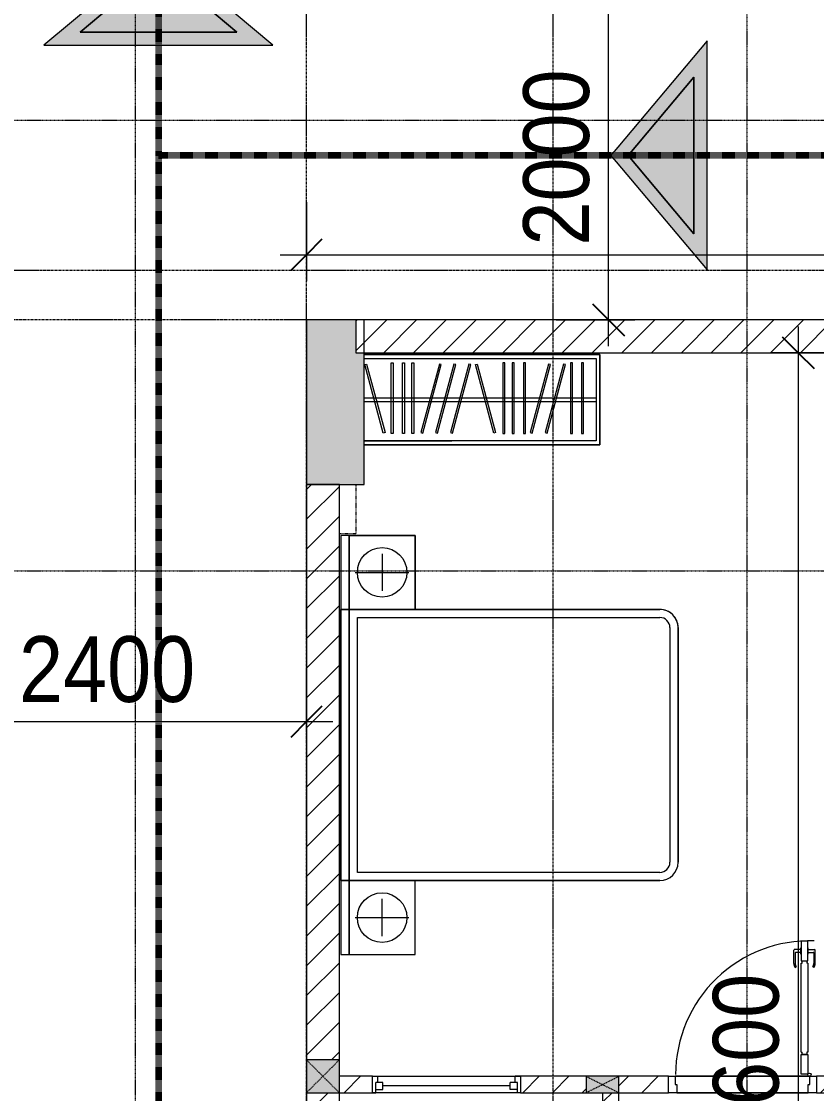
# Model space of a CAD drawing. Header units: millimetres. Extents: x 1591 to 239243, y -15958 to 82755.
# Drawn here: x 144718 to 149553, y 28832 to 35352 of the extents above; entities that cross this region are included whole.
import ezdxf

# ---------------------------------------------------------------- set-up
doc = ezdxf.new("R2010")
doc.units = ezdxf.units.MM
for name, pattern in [('1 NÉT CALL OUT', [6, 3, -3]), ('Dash 1_8_', [6.35, 3.175, -3.175]), ('Dash Dot 3_16_', [7.9375, 4.7625, -1.5875, 0, -1.5875]), ('Dash_2_', [6, 3, -3]), ('Grid Line', [22.225, 12.7, -3.175, 3.175, -3.175])]:
    doc.linetypes.add(name, pattern=pattern)
for name, color, linetype, lineweight in [('0-1', 250, 'Continuous', 5), ('A-ANNO-DIMS', 211, 'Continuous', 9), ('A-ANNO-DIMS-160', 211, 'Continuous', 9), ('A-ANNO-NOTE', 131, 'Continuous', 9), ('A-AREA', 32, 'Dash 1_8_', 9), ('A-DETL-3', 90, '1 NÉT CALL OUT', 100), ('A-DETL-GENF-1', 9, 'Continuous', 9), ('A-DOOR-1', 254, 'Continuous', 9), ('A-DOOR-2', 9, 'Continuous', 9), ('A-FLOR-2', 9, 'Continuous', 9), ('A-GLAZ-1', 254, 'Continuous', 9), ('A-GLAZ-2', 9, 'Continuous', 9), ('A-WALL-1', 253, 'Continuous', 18), ('A-WALL-2', 9, 'Continuous', 9), ('A-WALL-3', 113, 'Continuous', 18), ('A-WALL-PATT-1', 10, 'Continuous', 9), ('A-WALL-PATT-2', 111, 'Continuous', 9), ('G-ANNO-SYMB-1', 111, 'Dash Dot 3_16_', 18), ('I-FURN-1', 254, 'Continuous', 9), ('S-COLS', 52, 'Continuous', 9), ('S-COLS-1', 52, 'Continuous', 5), ('S-COLS-2', 250, 'Continuous', 18), ('S-COLS-4', 254, 'Continuous', 9), ('S-COLS-5', 253, 'Continuous', 18), ('S-COLS-6', 52, 'Continuous', 18), ('S-COLS-HDLN', 52, 'Dash_2_', 9), ('S-COLS-HDLN-1', 9, 'Dash_2_', 9), ('S-GRID-1', 1, 'Grid Line', 9)]:
    doc.layers.add(name, color=color, linetype=linetype, lineweight=lineweight)
doc.styles.add('UTM Avo', font='UTM Avo.ttf', dxfattribs={"width": 0.9, "height": 400})
doc.dimstyles.new('1_Dim_chi_tiet_2_5', dxfattribs={"dimscale": 304.8, "dimtxt": 399.720379, "dimasz": 0.629921, "dimexe": 0.524934, "dimexo": 0.0625, "dimgap": 0.052493, "dimtad": 1, "dimdec": 0, "dimrnd": 5, "dimzin": 0, "dimdsep": 46, "dimtxsty": 'UTM Avo', "dimblk1": 'OBLIQUE', "dimblk2": 'OBLIQUE', "dimsah": 1, "dimcen": 0.09, "dimdle": 0.524934, "dimazin": 0, "dimtfac": 1, "dimtdec": 4, "dimtix": 1, "dimtmove": 0, "dimatfit": 3, "dimfxl": 1.049869, "dimfxlon": 1, "dimtvp": 1, "dimtolj": 1, "dimtzin": 0, "dimarcsym": 2})
pattern_1 = [(45, (0, 0), (-90.50967, 90.50967), [])]
pattern_2 = [(45, (101998.83, 0), (-90.50967, 90.50967), [])]

# ---------------------------------------------------------------- blocks, each defined once
blk = doc.blocks.new('NCV_TKTC_KET CAU_rvt-1-TKCS_MB TẦNG 5')
at = {"layer": 'S-COLS-1'}
blk.add_hatch(color=256, dxfattribs=at).paths.add_polyline_path([(44802.6, 32536.9), (44802.6, 33336.9), (44752.6, 33336.9), (44752.6, 33536.9), (44452.6, 33536.9), (44452.6, 32536.9), (44737.6, 32536.9)])
at = {"layer": 'S-COLS-2'}
for p, q in [((44802.6, 33536.9), (44452.6, 33536.9)), ((44452.6, 33536.9), (44452.6, 32536.9)), ((44802.6, 32536.9), (44802.6, 33536.9)), ((44452.6, 32536.9), (44802.6, 32536.9))]:
    blk.add_line(p, q, dxfattribs=at)
blk = doc.blocks.new('DOOR_CW_01 CANH MO-PANEL KINH - DIW_01-900x2200-CỬA GỖ VÂN LAMINATE-553375-TKCS_MB TẦNG 5')
at = {"layer": 'A-DETL-GENF-1'}
for p, q in [((-397, -182), (-397, -62)), ((-397, -62), (-357, -62)), ((-357, -62), (-357, -182)), ((-357, -182), (-397, -182)), ((-391, -196), (-391, -182)), ((-391, -182), (-363, -182)), ((-363, -182), (-363, -196)), ((-397, -196), (-391, -196)), ((-397, -738), (-397, -196)), ((-357, -196), (-363, -196)), ((-357, -196), (-357, -738)), ((-433.9, -711.2), (-427.3, -715.8)), ((-320.1, -711.2), (-326.7, -715.8)), ((-442, -737), (-442, -816.5)), ((-434, -799.5), (-434, -737)), ((-397, -738), (-391, -738)), ((-357, -752), (-397, -752)), ((-397, -752), (-397, -872)), ((-391, -752), (-391, -738)), ((-363, -752), (-391, -752)), ((-357, -738), (-363, -738)), ((-363, -738), (-363, -752)), ((-357, -872), (-357, -752)), ((-320, -799.5), (-320, -737)), ((-312, -737), (-312, -816.5)), ((-399, -820.5), (-438, -820.5)), ((-399, -803.5), (-430, -803.5)), ((-399, -792.2), (-399, -831.8)), ((-397, -792.2), (-399, -792.2)), ((-399, -831.8), (-397, -831.8)), ((-397, -792.2), (-397, -831.8)), ((-357, -792.2), (-357, -831.8)), ((-357, -792.2), (-355, -792.2)), ((-355, -831.8), (-357, -831.8)), ((-355, -792.2), (-355, -831.8)), ((-355, -803.5), (-324, -803.5)), ((-355, -820.5), (-316, -820.5)), ((-397, -872), (-357, -872))]:
    blk.add_line(p, q, dxfattribs=at)
blk.add_circle((-407, -60), 10, dxfattribs=at)
for centre, radius, start, end in [((-407, -60), 814, 268, 0), ((-397, -737), 45, 145, 180), ((-397, -737), 37, 145, 180), ((-357, -737), 37, 0, 35), ((-357, -737), 45, 360, 35), ((-438, -816.5), 4, 180, 270), ((-430, -799.5), 4, 180, 270), ((-324, -799.5), 4, 270, 0), ((-316, -816.5), 4, 270, 0)]:
    blk.add_arc(centre, radius, start, end, dxfattribs=at)
at = {"layer": 'A-DOOR-2'}
for p, q in [((-450, -50), (-450, 50)), ((-450, 50), (-400, 50)), ((-400, 50), (-400, 0)), ((400, 0), (400, 50)), ((400, 50), (450, 50)), ((450, 50), (450, -50)), ((-410, -50), (-450, -50)), ((-410, 0), (-410, -50)), ((-400, 0), (-410, 0)), ((-407, -50), (-382, -50)), ((410, 0), (400, 0)), ((410, -50), (410, 0)), ((450, -50), (410, -50))]:
    blk.add_line(p, q, dxfattribs=at)
blk = doc.blocks.new('M_Fixed - 900 x 1400-901190-TKCS_MB TẦNG 5')
at = {"layer": 'A-GLAZ-2'}
for p, q in [((-450, 63), (-431, 63)), ((-431, 63), (-431, 0)), ((-431, 44), (-387, 44)), ((-387, 44), (-387, 0)), ((-387, 22), (387, 22)), ((387, 44), (387, 0)), ((431, 44), (387, 44)), ((431, 63), (431, 0)), ((448.9, 63), (431, 63)), ((-450, -37), (-418, -37)), ((-431, 0), (-387, 0)), ((-418, 0), (-418, -37)), ((387, 0), (431, 0)), ((418, 0), (418, -37)), ((450, -37), (418, -37))]:
    blk.add_line(p, q, dxfattribs=at)
blk = doc.blocks.new('GIUONG NGU-2TAB-1600x2000 - GIUONG NGU-2TAB-1600x2000-885815-TKCS_MB TẦNG 5')
at = {"layer": 'I-FURN-1'}
for p, q in [((458.5, 0), (8.5, 0)), ((8.5, 0), (8.5, -50)), ((458.5, -50), (458.5, 0)), ((2108.2, 0), (458.5, 0)), ((458.5, 0), (458.5, -50)), ((458.5, 0), (2108.2, 0)), ((2108.2, -50), (2108.2, 0)), ((458.5, -50), (8.5, -50)), ((8.5, -50), (8.5, -450.3)), ((8.5, -50), (458.5, -50)), ((458.5, -50), (8.5, -50)), ((8.5, -50), (8.5, -450.3)), ((458.5, -450.3), (458.5, -50)), ((2108.2, -50), (458.5, -50)), ((458.5, -50), (458.5, -1938.9)), ((458.5, -50), (2108.2, -50)), ((458.5, -1938.9), (458.5, -50)), ((458.5, -450.3), (458.5, -50)), ((458.5, -50), (2108.2, -50)), ((2558.2, 0), (2108.2, 0)), ((2108.2, 0), (2108.2, -50)), ((2558.2, -50), (2108.2, -50)), ((2108.2, -50), (2108.2, -450.3)), ((2108.2, -1938.9), (2108.2, -50)), ((2108.2, -50), (2558.2, -50)), ((2108.2, -50), (2558.2, -50)), ((2108.2, -450.3), (2108.2, -50)), ((2108.2, -50), (2108.2, -1938.9)), ((2558.2, -50), (2558.2, 0)), ((2558.2, -450.3), (2558.2, -50)), ((2558.2, -50), (2558.2, -450.3)), ((233.5, -86.8), (233.5, -413.5)), ((508.5, -100), (2058.2, -100)), ((508.5, -1938.9), (508.5, -100)), ((2058.2, -100), (2058.2, -1938.9)), ((2333.2, -86.8), (2333.2, -413.5)), ((120.2, -250.2), (346.8, -250.2)), ((2446.5, -250.2), (2219.8, -250.2)), ((8.5, -450.3), (458.5, -450.3)), ((8.5, -450.3), (458.5, -450.3)), ((2108.2, -450.3), (2558.2, -450.3)), ((2558.2, -450.3), (2108.2, -450.3)), ((1997.1, -2000), (569.6, -2000)), ((569.6, -2050), (1997.1, -2050)), ((1997.1, -2050), (569.6, -2050))]:
    blk.add_line(p, q, dxfattribs=at)
for centre in [(233.5, -250.2), (2333.2, -250.2)]:
    blk.add_circle(centre, 150.7, dxfattribs=at)
for centre, radius, start, end in [((569.6, -1938.9), 111.1, 180, 270), ((569.6, -1938.9), 111.1, 180, 270), ((569.6, -1938.9), 61.1, 180, 270), ((1997.1, -1938.9), 111.1, 270, 360), ((1997.1, -1938.9), 61.1, 270, 0), ((1997.1, -1938.9), 111.1, 270, 0)]:
    blk.add_arc(centre, radius, start, end, dxfattribs=at)
blk = doc.blocks.new('TU QUAN AO-SUITE ROOM_3 - TU QUAN AO-SUITE ROOM_3-V116-TKCS_MB TẦNG 5')
at = {"layer": 'I-FURN-1'}
for p, q in [((-550, -65), (-550, -1500)), ((-550, -1500), (-550, -65)), ((-550, -65), (-550, -576)), ((-526, -1476), (-526, -65)), ((-526, -65), (-526, -600)), ((-287, -65), (-287, -576)), ((-263, -65), (-263, -576)), ((-24, -65), (-24, -1476)), ((0, -1500), (0, -65)), ((0, -65), (0, -1500)), ((-478.3, -181.1), (-61.3, -69.4)), ((-58.2, -80.9), (-475.2, -192.7)), ((-61.3, -69.4), (-58.2, -80.9)), ((-475.2, -192.7), (-478.3, -181.1)), ((-480.1, -229.7), (-50.1, -229.7)), ((-480.1, -241.7), (-480.1, -229.7)), ((-50.1, -241.7), (-480.1, -241.7)), ((-50.1, -229.7), (-50.1, -241.7)), ((-480.1, -299.2), (-50.1, -299.2)), ((-480.1, -311.2), (-480.1, -299.2)), ((-50.1, -311.2), (-480.1, -311.2)), ((-50.1, -299.2), (-50.1, -311.2)), ((-480.1, -356.4), (-50.1, -356.4)), ((-480.1, -368.4), (-480.1, -356.4)), ((-50.1, -368.4), (-480.1, -368.4)), ((-50.1, -356.4), (-50.1, -368.4)), ((-475.2, -411.5), (-478.3, -423.1)), ((-478.3, -423.1), (-61.3, -534.9)), ((-58.2, -523.3), (-475.2, -411.5)), ((-475.2, -500.3), (-478.3, -511.9)), ((-478.3, -511.9), (-61.3, -623.6)), ((-58.2, -612.1), (-475.2, -500.3)), ((-287, -576), (-287, -1476)), ((-263, -576), (-263, -1476)), ((-61.3, -534.9), (-58.2, -523.3)), ((-526, -1476), (-526, -600)), ((-475.2, -591.5), (-478.3, -603.1)), ((-478.3, -603.1), (-61.3, -714.9)), ((-58.2, -703.3), (-475.2, -591.5)), ((-61.3, -623.6), (-58.2, -612.1)), ((-61.3, -714.9), (-58.2, -703.3)), ((-478.3, -853.9), (-61.3, -742.1)), ((-58.2, -753.7), (-475.2, -865.5)), ((-61.3, -742.1), (-58.2, -753.7)), ((-480.1, -908.6), (-480.1, -920.6)), ((-480.1, -908.6), (-480.1, -920.6)), ((-50.1, -908.6), (-480.1, -908.6)), ((-475.2, -865.5), (-478.3, -853.9)), ((-50.1, -920.6), (-50.1, -908.6)), ((-480.1, -920.6), (-50.1, -920.6)), ((-480.1, -965.8), (-480.1, -977.8)), ((-480.1, -965.8), (-480.1, -977.8)), ((-50.1, -965.8), (-480.1, -965.8)), ((-480.1, -977.8), (-50.1, -977.8)), ((-50.1, -977.8), (-50.1, -965.8)), ((-480.1, -1035.3), (-480.1, -1047.3)), ((-480.1, -1035.3), (-480.1, -1047.3)), ((-50.1, -1035.3), (-480.1, -1035.3)), ((-50.1, -1047.3), (-50.1, -1035.3)), ((-480.1, -1047.3), (-50.1, -1047.3)), ((-475.2, -1075.3), (-478.3, -1086.9)), ((-478.3, -1086.9), (-61.3, -1198.6)), ((-58.2, -1187.1), (-475.2, -1075.3)), ((-475.2, -1166.5), (-478.3, -1178.1)), ((-58.2, -1278.3), (-475.2, -1166.5)), ((-478.3, -1178.1), (-61.3, -1289.9)), ((-61.3, -1198.6), (-58.2, -1187.1)), ((-61.3, -1289.9), (-58.2, -1278.3)), ((-480.1, -1320.5), (-480.1, -1332.5)), ((-480.1, -1320.5), (-480.1, -1332.5)), ((-50.1, -1320.5), (-480.1, -1320.5)), ((-480.1, -1332.5), (-50.1, -1332.5)), ((-50.1, -1332.5), (-50.1, -1320.5)), ((-480.1, -1386.9), (-480.1, -1398.9)), ((-480.1, -1386.9), (-480.1, -1398.9)), ((-50.1, -1386.9), (-480.1, -1386.9)), ((-480.1, -1398.9), (-50.1, -1398.9)), ((-50.1, -1398.9), (-50.1, -1386.9)), ((-24, -1476), (-526, -1476)), ((-550, -1500), (0, -1500)), ((0, -1500), (-550, -1500))]:
    blk.add_line(p, q, dxfattribs=at)
blk = doc.blocks.new('G1_SOF - BO TRU - 100x200-745959-TKCS_MB TẦNG 5')
at = {"layer": 'S-COLS'}
blk.add_hatch(color=256, dxfattribs=at).paths.add_polyline_path([(-50, 100), (-50, -100), (50, -100), (50, 100)])
at = {"layer": 'S-COLS-5'}
for p, q in [((50, 100), (-50, 100)), ((-50, 100), (-50, -100)), ((50, -100), (50, 100)), ((-50, -100), (50, -100))]:
    blk.add_line(p, q, dxfattribs=at)
at = {"layer": 'S-COLS-HDLN-1'}
for p, q in [((50, 100), (-50, -100)), ((-50, 100), (50, -100))]:
    blk.add_line(p, q, dxfattribs=at)
blk = doc.blocks.new('NCV_TKTC_TANG 5_rvt-1-TKCS_MB TẦNG 5')
at = {"layer": 'A-WALL-PATT-1'}
h = blk.add_hatch(dxfattribs=at)
h.set_pattern_fill('FP_1', color=256, style=0, pattern_type=2)
h.set_pattern_definition(pattern_1)
h.paths.add_polyline_path([(44802.6, 28836.9), (44854.6, 28836.9), (44854.6, 28936.9), (44652.6, 28936.9), (44652.6, 28836.9)])
h.paths.add_polyline_path([(45754.6, 28836.9), (46152.6, 28836.9), (46152.6, 28936.9), (45754.6, 28936.9)])
h.paths.add_polyline_path([(47752.6, 28836.9), (47854.2, 28836.9), (47854.2, 28936.9), (47554.6, 28936.9), (47554.6, 28836.9), (47653.6, 28836.9)])
h.paths.add_polyline_path([(49452.6, 28836.9), (49452.6, 28936.9), (48654.2, 28936.9), (48654.2, 28836.9)])
h.paths.add_polyline_path([(46352.6, 28836.9), (46654.6, 28836.9), (46654.6, 28936.9), (46352.6, 28936.9), (46352.6, 28861.8)])
h = blk.add_hatch(dxfattribs=at)
h.set_pattern_fill('FP_1', color=256, style=0, pattern_type=2)
h.set_pattern_definition(pattern_1)
h.paths.add_polyline_path([(46352.6, 27836.9), (46352.6, 27886.9), (46252.6, 27886.9), (46252.6, 27836.9)])
h.paths.add_polyline_path([(46302.6, 28786.9), (46352.6, 28786.9), (46352.6, 28836.9), (46252.6, 28836.9), (46252.6, 28786.9), (46271.7, 28786.9)])
at = {"layer": 'A-FLOR-2'}
for p, q in [((46694.6, 28936.9), (47514.6, 28936.9)), ((47514.6, 28936.9), (46694.6, 28936.9)), ((47504.6, 28836.9), (46704.6, 28836.9)), ((46704.6, 28836.9), (47504.6, 28836.9))]:
    blk.add_line(p, q, dxfattribs=at)
at = {"layer": 'A-WALL-1'}
for p, q in [((44854.6, 28936.9), (44652.6, 28936.9)), ((44854.6, 28836.9), (44854.6, 28936.9)), ((46152.6, 28936.9), (45754.6, 28936.9)), ((45754.6, 28936.9), (45754.6, 28836.9)), ((46654.6, 28936.9), (46352.6, 28936.9)), ((47652.6, 28936.9), (47554.6, 28936.9)), ((44652.6, 28836.9), (44854.6, 28836.9)), ((45754.6, 28836.9), (46152.6, 28836.9)), ((46252.6, 28836.9), (46252.6, 28786.9)), ((46352.6, 28836.9), (46654.6, 28836.9)), ((46352.6, 28786.9), (46352.6, 28836.9)), ((47554.6, 28836.9), (47854.2, 28836.9))]:
    blk.add_line(p, q, dxfattribs=at)
at = {"layer": 'A-WALL-2'}
for p, q in [((44854.6, 28936.9), (45754.6, 28936.9)), ((46694.6, 28936.9), (47514.6, 28936.9)), ((45754.6, 28836.9), (44854.6, 28836.9)), ((47504.6, 28836.9), (46704.6, 28836.9))]:
    blk.add_line(p, q, dxfattribs=at)
at = {"layer": 'A-DOOR-1', "rotation": 180}
blk.add_blockref('DOOR_CW_01 CANH MO-PANEL KINH - DIW_01-900x2200-CỬA GỖ VÂN LAMINATE-553375-TKCS_MB TẦNG 5', (47104.6, 28886.9), dxfattribs=at)
at = {"layer": 'A-GLAZ-1', "rotation": 180}
blk.add_blockref('M_Fixed - 900 x 1400-901190-TKCS_MB TẦNG 5', (45304.6, 28899.9), dxfattribs=at)
at = {"layer": 'I-FURN-1'}
for name, p, rotation in [('TU QUAN AO-SUITE ROOM_3 - TU QUAN AO-SUITE ROOM_3-V116-TKCS_MB TẦNG 5', (44737.6, 33326.9), 90), ('GIUONG NGU-2TAB-1600x2000 - GIUONG NGU-2TAB-1600x2000-885815-TKCS_MB TẦNG 5', (44662.6, 29668.6), 90.00000000000087)]:
    blk.add_blockref(name, p, dxfattribs=dict(at, rotation=rotation))
at = {"layer": 'S-COLS-4', "rotation": 89.99999999999964}
blk.add_blockref('G1_SOF - BO TRU - 100x200-745959-TKCS_MB TẦNG 5', (46252.6, 28886.9), dxfattribs=at)
blk = doc.blocks.new('G1_SOF - BO TRU - 200x200-3055083-TKCS_MB TẦNG 5')
at = {"layer": 'S-COLS'}
blk.add_hatch(color=256, dxfattribs=at).paths.add_polyline_path([(100, -100), (100, 100), (-100, 100), (-100, -100), (8.4, -100)])
at = {"layer": 'S-COLS-6'}
for p, q in [((100, 100), (-100, 100)), ((-100, 100), (-100, -100)), ((100, -100), (100, 100)), ((-100, -100), (100, -100))]:
    blk.add_line(p, q, dxfattribs=at)
at = {"layer": 'S-COLS-HDLN'}
for p, q in [((100, 100), (-100, -100)), ((-100, 100), (100, -100))]:
    blk.add_line(p, q, dxfattribs=at)
blk = doc.blocks.new('DIMBLOCK9-TKCS_MB TẦNG 5')
at = {"layer": 'A-ANNO-DIMS-160'}
for p, q in [((148289.1, 33376.9), (148289.1, 35697.4)), ((147969.1, 35537.4), (148449.1, 35537.4)), ((148289.1, 35537.4), (147969.1, 35537.4)), ((147969.1, 33536.9), (148449.1, 33536.9)), ((148289.1, 33536.9), (147969.1, 33536.9))]:
    blk.add_line(p, q, dxfattribs=at)
at = {"layer": 'A-ANNO-DIMS-160', "lineweight": 25}
for p, q in [((148289.1, 35537.4), (148193.1, 35633.4)), ((148289.1, 35537.4), (148385.1, 35441.4)), ((148289.1, 33536.9), (148193.1, 33632.9)), ((148289.1, 33536.9), (148385.1, 33440.9))]:
    blk.add_line(p, q, dxfattribs=at)
at = {"layer": 'A-ANNO-DIMS-160', "color": 0, "insert": (147769.5, 33989.4), "char_height": 400, "width": 1314.636, "attachment_point": 1, "rotation": 90, "line_spacing_factor": 1.110334, "style": 'UTM Avo'}
blk.add_mtext('2000', dxfattribs=at)
blk = doc.blocks.new('_Oblique')
at = {"color": 0, "linetype": 'ByBlock', "lineweight": -2}
blk.add_line((-0.5, -0.5), (0.5, 0.5), dxfattribs=at)
blk = doc.blocks.new('DIMBLOCK10-TKCS_MB TẦNG 5')
at = {"layer": 'A-ANNO-DIMS-160'}
for p, q in [((144051.4, 31413.8), (144051.4, 30933.8)), ((144051.4, 31093.8), (144051.4, 31413.8)), ((146451.4, 31413.8), (146451.4, 30933.8)), ((146451.4, 31093.8), (146451.4, 31413.8)), ((143891.4, 31093.8), (146611.4, 31093.8))]:
    blk.add_line(p, q, dxfattribs=at)
at = {"layer": 'A-ANNO-DIMS-160', "lineweight": 25}
for p, q in [((144051.4, 31093.8), (144147.4, 31189.8)), ((146451.4, 31093.8), (146547.4, 31189.8)), ((144051.4, 31093.8), (143955.4, 30997.8)), ((146451.4, 31093.8), (146355.4, 30997.8))]:
    blk.add_line(p, q, dxfattribs=at)
at = {"layer": 'A-ANNO-DIMS-160', "color": 0, "insert": (144703.6, 31613.4), "char_height": 400, "width": 1314.636, "attachment_point": 1, "line_spacing_factor": 1.110334, "style": 'UTM Avo'}
blk.add_mtext('2400', dxfattribs=at)
blk = doc.blocks.new('DIMBLOCK59-TKCS_MB TẦNG 5')
at = {"layer": 'A-ANNO-DIMS-160'}
for p, q in [((149442.6, 33496.9), (149442.6, 24576.9)), ((149762.6, 33336.9), (149282.6, 33336.9)), ((149442.6, 33336.9), (149762.6, 33336.9)), ((149762.6, 24736.9), (149282.6, 24736.9)), ((149442.6, 24736.9), (149762.6, 24736.9))]:
    blk.add_line(p, q, dxfattribs=at)
at = {"layer": 'A-ANNO-DIMS-160', "lineweight": 25}
for p, q in [((149442.6, 33336.9), (149346.6, 33432.9)), ((149442.6, 33336.9), (149538.6, 33240.9)), ((149442.6, 24736.9), (149346.6, 24832.9)), ((149442.6, 24736.9), (149538.6, 24640.9))]:
    blk.add_line(p, q, dxfattribs=at)
at = {"layer": 'A-ANNO-DIMS-160', "color": 0, "insert": (148922.9, 28489.2), "char_height": 400, "width": 1314.636, "attachment_point": 1, "rotation": 90, "line_spacing_factor": 1.110334, "style": 'UTM Avo'}
blk.add_mtext('8600', dxfattribs=at)
blk = doc.blocks.new('DIMBLOCK255-TKCS_MB TẦNG 5')
at = {"layer": 'A-ANNO-DIMS-160'}
for p, q in [((146451.4, 34253.5), (146451.4, 33773.5)), ((146451.4, 33933.5), (146451.4, 34253.5)), ((154751.4, 34253.5), (154751.4, 33773.5)), ((154751.4, 33933.5), (154751.4, 34253.5)), ((146291.4, 33933.5), (154751.4, 33933.5))]:
    blk.add_line(p, q, dxfattribs=at)
at = {"layer": 'A-ANNO-DIMS-160', "lineweight": 25}
for p, q in [((146451.4, 33933.5), (146547.4, 34029.5)), ((154751.4, 33933.5), (154847.4, 34029.5)), ((146451.4, 33933.5), (146355.4, 33837.5)), ((154751.4, 33933.5), (154655.4, 33837.5))]:
    blk.add_line(p, q, dxfattribs=at)
at = {"layer": 'A-ANNO-DIMS-160', "color": 0, "insert": (150053.6, 34453.1), "char_height": 400, "width": 1314.636, "attachment_point": 1, "line_spacing_factor": 1.110334, "style": 'UTM Avo'}
blk.add_mtext('8300', dxfattribs=at)
blk = doc.blocks.new('HDNDCT_MŨI TÊN THOÁT HIỂM - HDNDCT_MŨI TÊN THOÁT HIỂM-1614704-TKCS_MB TẦNG 5')
at = {"layer": 'A-ANNO-NOTE'}
h = blk.add_hatch(color=256, dxfattribs=at)
h.paths.add_polyline_path([(-3.153, 0), (0.5, 4.353), (0.5, -4.353)])
h.paths.add_polyline_path([(-2.5, 0), (0, -2.979), (0, 2.979)])
blk.add_hatch(color=256, dxfattribs=at).paths.add_polyline_path([(0, 2.979), (0, -2.979), (-2.5, 0)])
for p, q in [((0.5, 4.353), (-3.153, 0)), ((0.5, -4.353), (0.5, 4.353)), ((-2.5, 0), (0, 2.979)), ((0, 2.979), (-2.5, 0)), ((0, 2.979), (0, -2.979)), ((0, -2.979), (0, 2.979)), ((-3.153, 0), (0.5, -4.353)), ((0, -2.979), (-2.5, 0)), ((-2.5, 0), (0, -2.979))]:
    blk.add_line(p, q, dxfattribs=at)
blk = doc.blocks.new('HDNDCT_MŨI TÊN THOÁT HIỂM - HDNDCT_MŨI TÊN THOÁT HIỂM-2437747-TKCS_MB TẦNG 5')
at = {"layer": 'A-ANNO-NOTE'}
h = blk.add_hatch(color=256, dxfattribs=at)
h.paths.add_polyline_path([(-3.153, 0), (0.5, 4.353), (0.5, -4.353)])
h.paths.add_polyline_path([(-2.5, 0), (0, -2.979), (0, 2.979)])
blk.add_hatch(color=256, dxfattribs=at).paths.add_polyline_path([(0, -2.979), (-2.5, 0), (0, 2.979)])
for p, q in [((0.5, 4.353), (-3.153, 0)), ((0.5, -4.353), (0.5, 4.353)), ((-2.5, 0), (0, 2.979)), ((0, 2.979), (-2.5, 0)), ((0, 2.979), (0, -2.979)), ((0, -2.979), (0, 2.979)), ((-3.153, 0), (0.5, -4.353)), ((0, -2.979), (-2.5, 0)), ((-2.5, 0), (0, -2.979))]:
    blk.add_line(p, q, dxfattribs=at)

msp = doc.modelspace()

# ---------------------------------------------------------------- hatches: boundary and pattern name
at = {"layer": 'A-WALL-PATT-2'}
h = msp.add_hatch(dxfattribs=at)
h.set_pattern_fill('FP_1', color=256, style=0, pattern_type=2)
h.set_pattern_definition(pattern_2)
h.paths.add_polyline_path([(151786.3, 33336.9), (151801.7, 33336.9), (151801.7, 33536.9), (151651.7, 33536.9), (151651.7, 33336.9), (151666.2, 33336.9)])
h.paths.add_polyline_path([(154576.4, 33336.9), (154576.4, 33536.9), (152891.7, 33536.9), (152891.7, 33336.9), (154057, 33336.9)])
h.paths.add_polyline_path([(149751.4, 33336.9), (151451.7, 33336.9), (151451.7, 33536.9), (146751.4, 33536.9), (146751.4, 33336.9), (149726.3, 33336.9)])
h = msp.add_hatch(dxfattribs=at)
h.set_pattern_fill('FP_1', color=256, style=0, pattern_type=2)
h.set_pattern_definition(pattern_2)
h.paths.add_polyline_path([(146651.4, 25536.9), (146651.4, 28836.9), (146451.4, 28836.9), (146451.4, 25536.9)])
h.paths.add_polyline_path([(146451.4, 29036.9), (146651.4, 29036.9), (146651.4, 32536.9), (146451.4, 32536.9), (146451.4, 29966.7)])

# ---------------------------------------------------------------- linework, layer by layer
at = {"layer": 'A-AREA'}
for p, q in [((146751.4, 32536.9), (146751.4, 32236.9)), ((146751.4, 32236.9), (146651.4, 32236.9))]:
    msp.add_line(p, q, dxfattribs=at)
at = {"layer": 'A-DETL-3'}
for p, q in [((145551.4, 36340.3), (145551.4, 34537.4)), ((153881.4, 34537.4), (145551.4, 34537.4)), ((153881.4, 34537.4), (145551.4, 34537.4)), ((145551.4, 34537.4), (145551.4, 24736.9))]:
    msp.add_line(p, q, dxfattribs=at)
at = {"layer": 'A-WALL-3'}
for p, q in [((151451.7, 33536.9), (146751.4, 33536.9)), ((146751.4, 33536.9), (146751.4, 33336.9)), ((146751.4, 33336.9), (151451.7, 33336.9)), ((146651.4, 32536.9), (146451.4, 32536.9)), ((146451.4, 32536.9), (146451.4, 29036.9)), ((146651.4, 29036.9), (146651.4, 32536.9)), ((146451.4, 28836.9), (146451.4, 25536.9)), ((146651.4, 25536.9), (146651.4, 28836.9))]:
    msp.add_line(p, q, dxfattribs=at)
at = {"layer": 'G-ANNO-SYMB-1'}
for p, q in [((145410.2, 82373.8), (145410.2, 13320.5)), ((149130.2, 82373.8), (149130.2, 13320.5)), ((130746.6, 34751.5), (236925.7, 34751.5)), ((130746.6, 32011.5), (236925.7, 32011.5))]:
    msp.add_line(p, q, dxfattribs=at)
at = {"layer": 'S-GRID-1'}
for p, q in [((146451.4, 19118.3), (146451.4, 76659.6)), ((147951.4, 19118.3), (147951.4, 76659.6)), ((227946.4, 33836.9), (138442.9, 33836.9)), ((229978.4, 33536.9), (136410.9, 33536.9))]:
    msp.add_line(p, q, dxfattribs=at)

# ---------------------------------------------------------------- block references
at = {"layer": '0-1'}
for name in ['NCV_TKTC_KET CAU_rvt-1-TKCS_MB TẦNG 5', 'NCV_TKTC_TANG 5_rvt-1-TKCS_MB TẦNG 5']:
    msp.add_blockref(name, (101998.8, 0), dxfattribs=at)
at = {"layer": 'A-ANNO-NOTE', "xscale": 160, "yscale": 160, "zscale": 160, "rotation": 270.0000000000003}
msp.add_blockref('HDNDCT_MŨI TÊN THOÁT HIỂM - HDNDCT_MŨI TÊN THOÁT HIỂM-2437747-TKCS_MB TẦNG 5', (145551.4, 35287.3), dxfattribs=at)
at = {"layer": 'A-ANNO-NOTE', "xscale": 160, "yscale": 160, "zscale": 160}
msp.add_blockref('HDNDCT_MŨI TÊN THOÁT HIỂM - HDNDCT_MŨI TÊN THOÁT HIỂM-1614704-TKCS_MB TẦNG 5', (148807.8, 34537.4), dxfattribs=at)
msp.add_blockref('HDNDCT_MŨI TÊN THOÁT HIỂM - HDNDCT_MŨI TÊN THOÁT HIỂM-1614704-TKCS_MB TẦNG 5', (148807.8, 34537.4), dxfattribs=at)
at = {"layer": 'S-COLS'}
msp.add_blockref('G1_SOF - BO TRU - 200x200-3055083-TKCS_MB TẦNG 5', (146551.4, 28936.9), dxfattribs=at)

# ---------------------------------------------------------------- dimensions: what is measured, and where the dimension line sits
at = {"layer": 'A-ANNO-DIMS'}
for base, p1, p2, override, picture, middle in [((148289.1324, 35537.3629), (147969.1324, 33536.936), (147969.1324, 35537.3629), {"dimpost": '<>', "dimfxl": 2000.426822}, 'DIMBLOCK9-TKCS_MB TẦNG 5', (148066.1403, 34537.1494)), ((149442.6, 24736.9), (149762.6, 33336.9), (149762.6, 24736.9), {"dimpost": '<>', "dimfxl": 8600}, 'DIMBLOCK59-TKCS_MB TẦNG 5', (149219.6, 29036.9))]:
    dim = msp.add_linear_dim(base=base, p1=p1, p2=p2, angle=90, dimstyle='1_Dim_chi_tiet_2_5', override=override, dxfattribs=at)
    dim.commit()
    dim.dimension.update_dxf_attribs({"geometry": picture, "text_midpoint": middle})
for base, p1, p2, override, picture, middle in [((154751.4, 33933.5), (146451.4, 34253.5), (154751.4, 34253.5), {"dimpost": '<>', "dimfxl": 8300}, 'DIMBLOCK255-TKCS_MB TẦNG 5', (150601.4, 34156.5)), ((146451.4, 31093.8), (144051.4, 31413.8), (146451.4, 31413.8), {"dimpost": '<>', "dimfxl": 2400}, 'DIMBLOCK10-TKCS_MB TẦNG 5', (145251.4, 31316.8))]:
    dim = msp.add_linear_dim(base=base, p1=p1, p2=p2, dimstyle='1_Dim_chi_tiet_2_5', override=override, dxfattribs=at)
    dim.commit()
    dim.dimension.update_dxf_attribs({"geometry": picture, "text_midpoint": middle})

doc.saveas('drawing.dxf')
